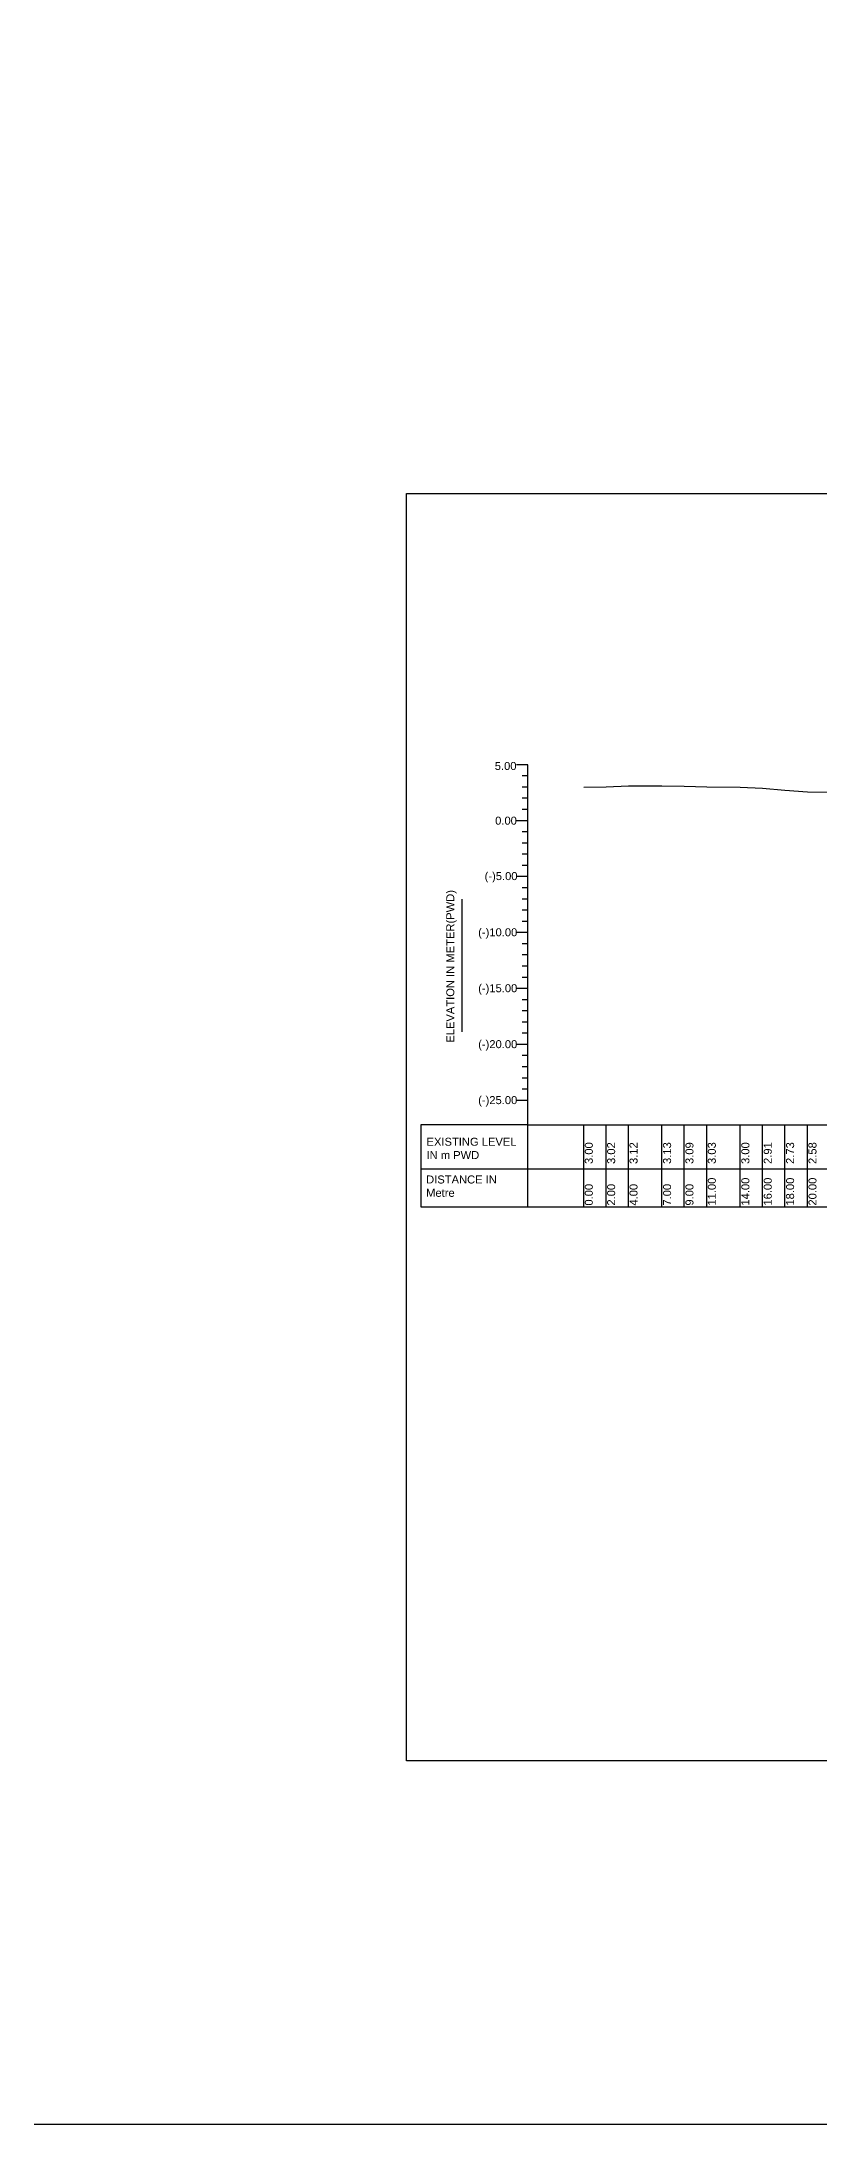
# Model space of a CAD drawing. Header units: inches. Extents: x 89000 to 1304432, y -10828 to 220529.
# Drawn here: x 588343 to 595297, y 64746 to 83359 of the extents above; entities that cross this region are included whole.
import ezdxf

# ---------------------------------------------------------------- set-up
doc = ezdxf.new("R2010")
doc.units = ezdxf.units.IN
doc.header["$LTSCALE"] = 7
doc.header["$MEASUREMENT"] = 0
doc.layers.add('LINE', color=7, linetype='Continuous')
doc.styles.get("Standard").update_dxf_attribs({"font": 'arial.ttf'})
doc.dimstyles.get("Standard").update_dxf_attribs({"dimtxt": 0.18, "dimasz": 0.18, "dimexe": 0.18, "dimexo": 0.0625, "dimgap": 0.09, "dimtad": 0, "dimtih": 1, "dimtoh": 1, "dimdec": 4, "dimzin": 0, "dimdsep": 46, "dimtxsty": 'Standard', "dimcen": 0.09, "dimadec": 0, "dimazin": 0, "dimtfac": 1, "dimtdec": 4, "dimtofl": 0, "dimtmove": 0, "dimatfit": 3, "dimfxl": 1, "dimtolj": 1, "dimtzin": 0, "dimarcsym": 0})

msp = doc.modelspace()

# ---------------------------------------------------------------- linework, layer by layer
at = {"color": 0, "lineweight": -2}
for p, q in [((592689.81151, 76896.99284), (592589.81151, 76896.99284)), ((592689.81151, 72946.99284), (592689.81151, 76896.99284)), ((592689.81151, 76796.99284), (592639.81151, 76796.99284)), ((592689.81151, 76696.99284), (592639.81151, 76696.99284)), ((592689.81151, 76596.99284), (592639.81151, 76596.99284)), ((592689.81151, 76396.99284), (592589.81151, 76396.99284)), ((592689.81151, 76496.99284), (592639.81151, 76496.99284)), ((592689.81151, 76296.99284), (592639.81151, 76296.99284)), ((592689.81151, 76196.99284), (592639.81151, 76196.99284)), ((592689.81151, 76096.99284), (592639.81151, 76096.99284)), ((592689.81151, 75996.99284), (592639.81151, 75996.99284)), ((592689.81151, 75896.99284), (592589.81151, 75896.99284)), ((592689.81151, 75796.99284), (592639.81151, 75796.99284)), ((592689.81151, 75696.99284), (592639.81151, 75696.99284)), ((592689.81151, 75596.99284), (592639.81151, 75596.99284)), ((592689.81151, 75396.99284), (592589.81151, 75396.99284)), ((592689.81151, 75496.99284), (592639.81151, 75496.99284)), ((592689.81151, 75296.99284), (592639.81151, 75296.99284)), ((592689.81151, 75196.99284), (592639.81151, 75196.99284)), ((592689.81151, 75096.99284), (592639.81151, 75096.99284)), ((592689.81151, 74896.99284), (592589.81151, 74896.99284)), ((592689.81151, 74996.99284), (592639.81151, 74996.99284)), ((592689.81151, 74796.99284), (592639.81151, 74796.99284)), ((592689.81151, 74696.99284), (592639.81151, 74696.99284)), ((592689.81151, 74596.99284), (592639.81151, 74596.99284)), ((592689.81151, 74496.99284), (592639.81151, 74496.99284)), ((592689.81151, 74396.99284), (592589.81151, 74396.99284)), ((592689.81151, 74296.99284), (592639.81151, 74296.99284)), ((592689.81151, 74196.99284), (592639.81151, 74196.99284)), ((592689.81151, 74096.99284), (592639.81151, 74096.99284)), ((592689.81151, 73896.99284), (592589.81151, 73896.99284)), ((592689.81151, 73996.99284), (592639.81151, 73996.99284)), ((592689.81151, 73679.79744), (604289.81151, 73679.79744)), ((593189.81151, 72946.99284), (593189.81151, 73679.79744)), ((593389.81151, 72946.99284), (593389.81151, 73679.79744)), ((593589.81151, 72946.99284), (593589.81151, 73679.79744)), ((593889.81151, 72946.99284), (593889.81151, 73679.79744)), ((594089.81151, 72946.99284), (594089.81151, 73679.79744)), ((594289.81151, 72946.99284), (594289.81151, 73679.79744)), ((594589.81151, 72946.99284), (594589.81151, 73679.79744)), ((594789.81151, 72946.99284), (594789.81151, 73679.79744)), ((594989.81151, 72946.99284), (594989.81151, 73679.79744)), ((595189.81151, 72946.99284), (595189.81151, 73679.79744)), ((591734.98823, 73284.46448), (604289.81151, 73284.46448)), ((591734.98823, 72946.99284), (604289.81151, 72946.99284))]:
    msp.add_line(p, q, dxfattribs=at)
at = {"color": 0, "lineweight": -3, "ltscale": 0.5}
msp.add_lwpolyline([(511349.81128, 94069.37911), (898900.38777, 94069.37911), (898900.38777, 64746.17907), (511349.81128, 64746.17907)], close=True, dxfattribs=at)
at = {"color": 0, "linetype": 'Continuous', "lineweight": -3, "ltscale": 0.5}
msp.add_lwpolyline([(593189.81151, 76696.79284), (593389.81151, 76698.79284), (593589.81151, 76708.79284), (593889.81151, 76709.79284), (594089.81151, 76705.79284), (594289.81151, 76699.79284), (594589.81151, 76696.79284), (594789.81151, 76687.79284), (594989.81151, 76669.79284), (595189.81151, 76654.79284), (595389.81151, 76650.79284)], dxfattribs=at)
at = {"color": 0, "lineweight": -3, "ltscale": 0.5}
msp.add_lwpolyline([(592689.81151, 73679.79744), (591734.98823, 73679.79744), (591734.98823, 72946.99284)], dxfattribs=at)
at = {"layer": 'LINE', "color": 0, "linetype": 'ByBlock', "lineweight": -3, "ltscale": 0.5}
msp.add_lwpolyline([(591604.76454, 79320.81076), (608054.06732, 79320.81076), (608054.06732, 67993.69593), (591604.76454, 67993.69593)], close=True, dxfattribs=at)

# ---------------------------------------------------------------- texts
at = {"color": 0, "lineweight": -2}
msp.add_text('ELEVATION IN METER(PWD)', height=71.5, rotation=90, dxfattribs=at).set_placement((592032.83969, 74412.44334))
at = {"color": 0, "lineweight": -2, "char_height": 71.5, "attachment_point": 1}
for s, insert, width in [('5.00', (592394.8058, 76921.76429), 200), ('0.00', (592398.12096, 76433.04495), 200), ('(-)5.00', (592304.14165, 75937.62079), 200), ('(-)10.00', (592246.34606, 75435.50173), 200), ('(-)15.00', (592246.34606, 74935.50173), 200), ('(-)20.00', (592246.34606, 74435.50173), 200), ('(-)25.00', (592246.34606, 73935.50173), 200), ('EXISTING LEVEL IN m PWD', (591784.48314, 73563.58583), 882.203068), ('DISTANCE IN Metre', (591781.02123, 73226.09146), 693.1606491)]:
    msp.add_mtext(s, dxfattribs=dict(at, insert=insert, width=width))
at = {"color": 0, "lineweight": -2, "char_height": 71.5, "width": 215, "attachment_point": 1, "rotation": 90}
for s, insert in [('3.00', (593199.81151, 73329.06222)), ('3.02', (593399.81151, 73329.06222)), ('3.12', (593599.81151, 73329.06222)), ('3.13', (593899.81151, 73329.06222)), ('3.09', (594099.81151, 73329.06222)), ('3.03', (594299.81151, 73329.06222)), ('3.00', (594599.81151, 73329.06222)), ('2.91', (594799.81151, 73329.06222)), ('2.73', (594999.81151, 73329.06222)), ('2.58', (595199.81151, 73329.06222)), ('11.00', (594299.81151, 72956.99284)), ('14.00', (594599.81151, 72956.99284)), ('16.00', (594799.81151, 72956.99284)), ('18.00', (594999.81151, 72956.99284)), ('20.00', (595199.81151, 72956.99284)), ('0.00', (593199.81151, 72956.99284)), ('2.00', (593399.81151, 72956.99284)), ('4.00', (593599.81151, 72956.99284)), ('7.00', (593899.81151, 72956.99284)), ('9.00', (594099.81151, 72956.99284))]:
    msp.add_mtext(s, dxfattribs=dict(at, insert=insert))

# ---------------------------------------------------------------- leaders
at = {"color": 0, "linetype": 'Continuous', "lineweight": -3, "ltscale": 0.5}
msp.add_leader([(592099.35146, 75695.45636), (592099.35146, 74509.7617)], dimstyle='Standard', override={"dimasz": 1, "dimgap": 0.09, "dimtad": 0, "dimfxl": 0.15, "dimfxlon": 1}, dxfattribs=at)

doc.saveas('drawing.dxf')
